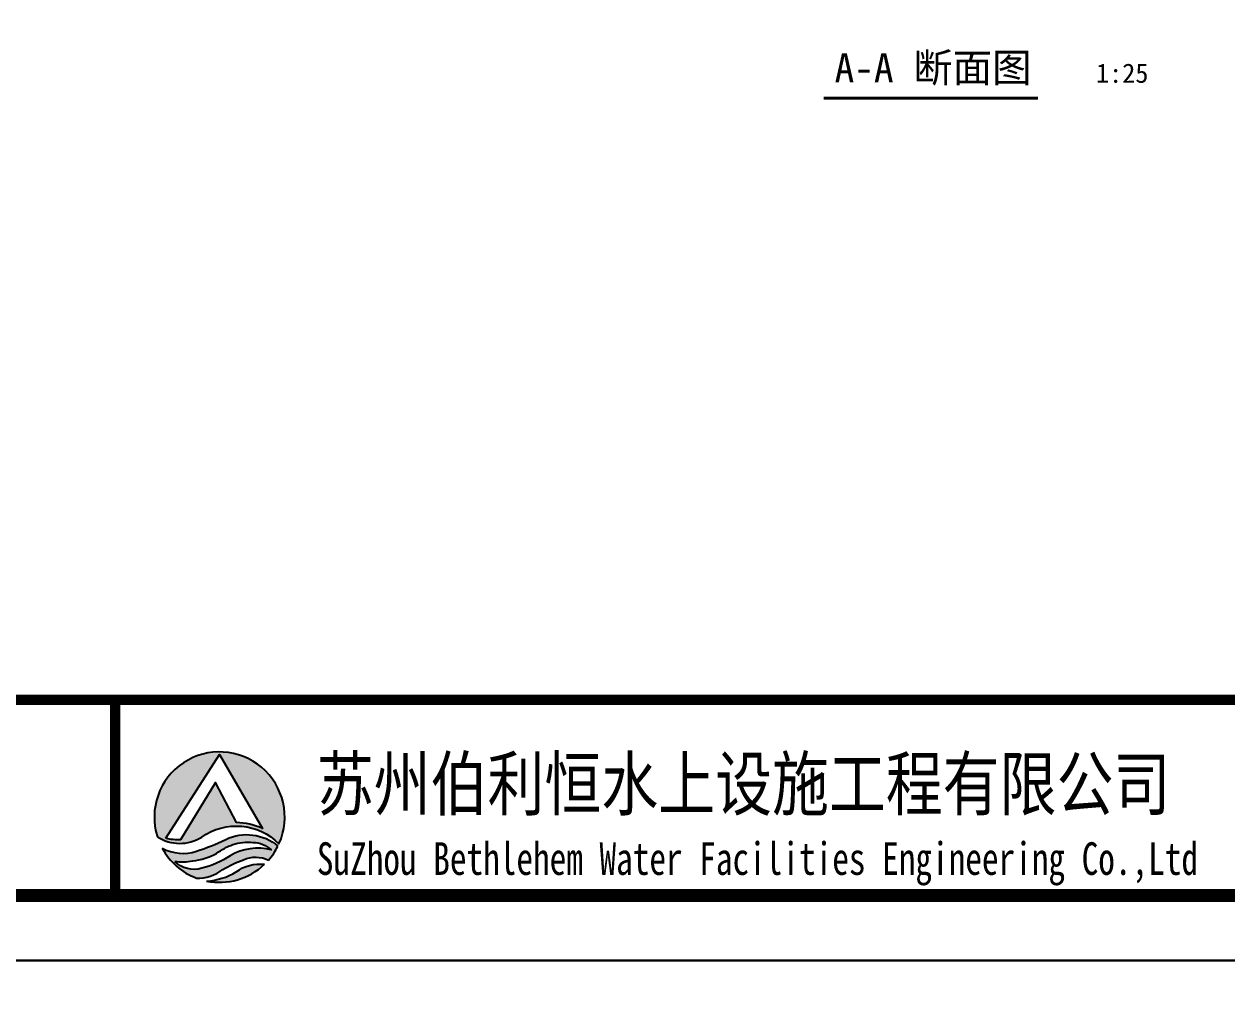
# Model space of a CAD drawing. Extents: x -259369 to -50372, y -155978 to 198088.
# Drawn here: x -96051 to -86688, y 67141 to 74656 of the extents above; entities that cross this region are included whole.
import ezdxf

# ---------------------------------------------------------------- set-up
doc = ezdxf.new("R2010")
doc.units = 0
doc.header["$LTSCALE"] = 1000
doc.header["$MEASUREMENT"] = 0
doc.layers.add('打印图框', color=255, linetype='Continuous')
doc.layers.add('连接端梁', color=130, linetype='Continuous')
doc.styles.add('-宋体', font='', dxfattribs={"width": 0.8})
doc.styles.add('_TCH_DIM', font='SIMPLEX.shx', dxfattribs={"bigfont": 'hztxt.shx'})
doc.styles.add('Arial', font='')
doc.styles.get("Standard").update_dxf_attribs({"font": 'gbenor.shx', "bigfont": 'gbcbig.shx'})
doc.styles.add('图框', font='')
doc.styles.add('黑体', font='simhei.ttf', dxfattribs={"width": 0.8})
doc.styles.get('-宋体').set_extended_font_data('SimSun')
doc.styles.get('Arial').set_extended_font_data('STXihei')
doc.styles.get('图框').set_extended_font_data('SimSun')

# ---------------------------------------------------------------- blocks, each defined once
blk = doc.blocks.new('$TITLEBLK$00000187')
h = blk.add_hatch(color=140)
h.dxf.hatch_style = 1
h.paths.add_polyline_path([(-294.298, 4.5, 0.294083), (-290.895, 4.479, -0.363756), (-284.966, 3.962, 1.450144)])
h.paths.add_polyline_path([(-289.526, 10.796), (-286.227, 5.121, 0.101723), (-288.23, 5.582), (-289.839, 8.663), (-292.516, 4.263, -0.081837), (-293.639, 4.384)], flags=16)
h = blk.add_hatch(color=174)
h.paths.add_polyline_path([(-285.05, 3.783, 0.296692), (-289.05, 4.294, -0.04264), (-291.301, 3.396, -0.209747), (-293.925, 3.621, 0.179915), (-291.299, 1.329, 0.169783), (-289.277, 1.975, -0.05744), (-287.692, 2.738, -0.214092), (-285.765, 2.714, 0.064571)])
h.paths.add_polyline_path([(-288.712, 3.034, -0.084014), (-290.887, 2.081, -0.271733), (-292.961, 2.607, 0.071966), (-291.582, 2.64, 0.098278), (-289.755, 3.226, -0.072406), (-288.507, 3.902, -0.088156), (-286.964, 4.069, -0.181988), (-285.56, 3.483, 0.206106)], flags=16)
blk.add_hatch(color=174).paths.add_polyline_path([(-286.079, 2.387, 0.189728), (-288.247, 1.808, -0.126537), (-290.52, 1.104, 0.245013)])
at = {"const_width": 0.8}
blk.add_lwpolyline([(-297.544, 0), (-297.544, 15), (0, 15)], dxfattribs=at)
for points in [[(-294.298, 4.5, 0.294083), (-290.895, 4.479, -0.363756), (-284.966, 3.962, 1.450144)], [(-293.639, 4.384), (-289.526, 10.796), (-286.227, 5.121, 0.101723), (-288.23, 5.582), (-289.839, 8.663), (-292.516, 4.263, -0.081837)]]:
    blk.add_lwpolyline(points, format="xyb", close=True)
for points in [[(-293.925, 3.621, 0.209747), (-291.301, 3.396, 0.04264), (-289.05, 4.294, -0.296692), (-285.05, 3.783)], [(-292.961, 2.607, 0.071966), (-291.582, 2.64, 0.098278), (-289.755, 3.226, -0.072406), (-288.507, 3.902, -0.088156), (-286.964, 4.069, -0.181988), (-285.56, 3.483, 0.206106), (-288.712, 3.034, -0.084014), (-290.887, 2.081, -0.271733), (-292.961, 2.607)], [(-291.299, 1.329, 0.169783), (-289.277, 1.975, -0.05744), (-287.692, 2.738, -0.214092), (-285.765, 2.714, -0.214092)], [(-290.52, 1.104, 0.126537), (-288.247, 1.808, -0.189728), (-286.079, 2.387, -0.189728)]]:
    blk.add_lwpolyline(points, format="xyb")
for start, end in [(318.83836, 333.61646), (208.47056, 249.26757), (258.57514, 313.64322)]:
    blk.add_arc((-289.529, 6.005), 5, start, end)
at = {"style": '图框'}
for s, height, width, p in [('苏州伯利恒水上设施工程有限公司', 4, 0.8, (-282.061, 6.561)), ('SuZhou Bethlehem Water Facilities Engineering Co.,Ltd ', 2.5, 0.75, (-282.061, 1.574))]:
    blk.add_text(s, height=height, dxfattribs=dict(at, width=width)).set_placement(p)
for tag, p in [('审定人', (-193.678, 10.949)), ('校对', (-155.514, 10.919)), ('审核人', (-193.678, 6.026)), ('设计负责人', (-158.635, 6.231)), ('项目负责人', (-195.693, 1.108)), ('设计人', (-156.478, 1.175))]:
    blk.add_attdef(tag, p, '', height=3)
for tag, p, height, style, width in [('工程名称', (-115.659, 9.528), 3, '-宋体', 0.8), ('阶段', (-12.963, 10.811), 2.5, '黑体', 0.8), ('图名', (-73.667, 6.225), 3, '-宋体', 0.8), ('日期', (-12.963, 5.804), 2.5, '黑体', 0.8), ('图号', (-31.437, 2.547), 3, '_TCH_DIM', 0.7), ('项目名称', (-115.654, 1.966), 3, '-宋体', 0.8), ('比例', (-12.963, 1.145), 2.5, '黑体', 0.8)]:
    blk.add_attdef(tag, p, '', height=height, dxfattribs=dict(style=style, width=width))
blk = doc.blocks.new('rgthtyjyuk')
blk.add_lwpolyline([(0, 0), (420, 0), (420, 297), (0, 297)], close=True)
at = {"const_width": 1}
blk.add_lwpolyline([(25, 5), (415, 5), (415, 292), (25, 292)], close=True, dxfattribs=at)
at = {"const_width": 0.8}
blk.add_lwpolyline([(415, 20), (25, 20)], dxfattribs=at)
blk = doc.blocks.new('asfsdfsdfgf')
at = {"const_width": 15, "elevation": 0}
blk.add_lwpolyline([(42651.49, 39399.42), (43765.27, 39399.42)], dxfattribs=at)
at = {"layer": '打印图框', "color": 6, "attachment_point": 1, "style": 'Arial'}
for s, width, gutter_width, heights, insert, char_height in [('A-A 断面图', 1456.9888, 12.5, [2.501110429875553e-12], (42708.98, 39632.19, 0), 150), ('1:25', 732.3615, 18.75, [0], (44065.47, 39579.08, 0), 100)]:
    blk.add_mtext_dynamic_manual_height_columns(s, width=width, gutter_width=gutter_width, heights=heights, dxfattribs=dict(at, insert=insert, char_height=char_height))

msp = doc.modelspace()

# ---------------------------------------------------------------- block references
at = {"xscale": 101.4564080218939, "yscale": 101.4564080218939, "zscale": 101.4564080218939}
for name, p in [('rgthtyjyuk', (-107259.13, 67368.96)), ('$TITLEBLK$00000187', (-65154.73, 67876.24)), ('rgthtyjyuk', (-107259.13, 37236.4))]:
    msp.add_blockref(name, p, dxfattribs=at)
at = {"layer": '连接端梁', "color": 0, "xscale": 1.5, "yscale": 1.5, "zscale": 1.5}
msp.add_blockref('asfsdfsdfgf', (-153805.34, 14980.41, 0), dxfattribs=at)

doc.saveas('drawing.dxf')
